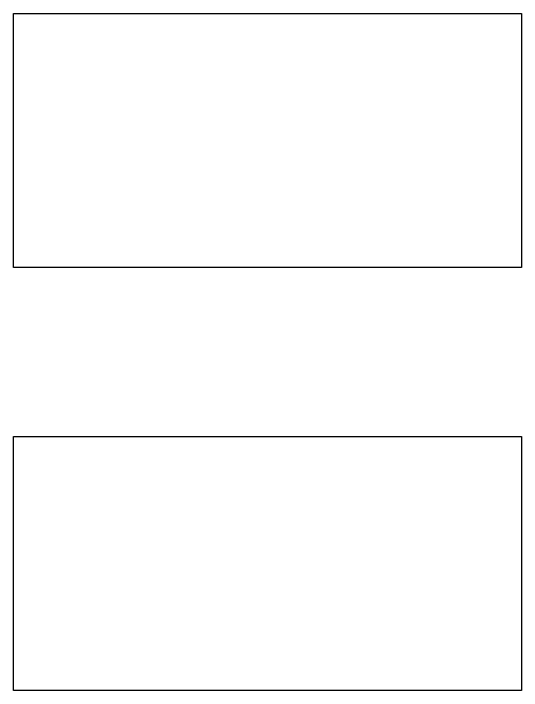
# Model space of a CAD drawing. Header units: metres. Extents: x 641 to 1235, y -1361 to -1021.
# Drawn here: x 927.17 to 933.17, y -1289.04 to -1281.04 of the extents above; entities that cross this region are included whole.
import ezdxf

# ---------------------------------------------------------------- set-up
doc = ezdxf.new("R2010")
doc.units = ezdxf.units.M

msp = doc.modelspace()

# ---------------------------------------------------------------- linework, layer by layer
at = {"layer": 'GROUP3'}
for p, q in [((927.1668, -1281.0398, 0), (933.1668, -1281.0398, 0)), ((927.1668, -1284.0398, 0), (927.1668, -1281.0398, 0)), ((933.1668, -1281.0398, 0), (933.1668, -1284.0398, 0)), ((933.1668, -1284.0398, 0), (927.1668, -1284.0398, 0)), ((927.1668, -1286.0398, 0), (933.1668, -1286.0398, 0)), ((927.1668, -1289.0398, 0), (927.1668, -1286.0398, 0)), ((933.1668, -1286.0398, 0), (933.1668, -1289.0398, 0)), ((933.1668, -1289.0398, 0), (927.1668, -1289.0398, 0))]:
    msp.add_line(p, q, dxfattribs=at)

doc.saveas('drawing.dxf')
